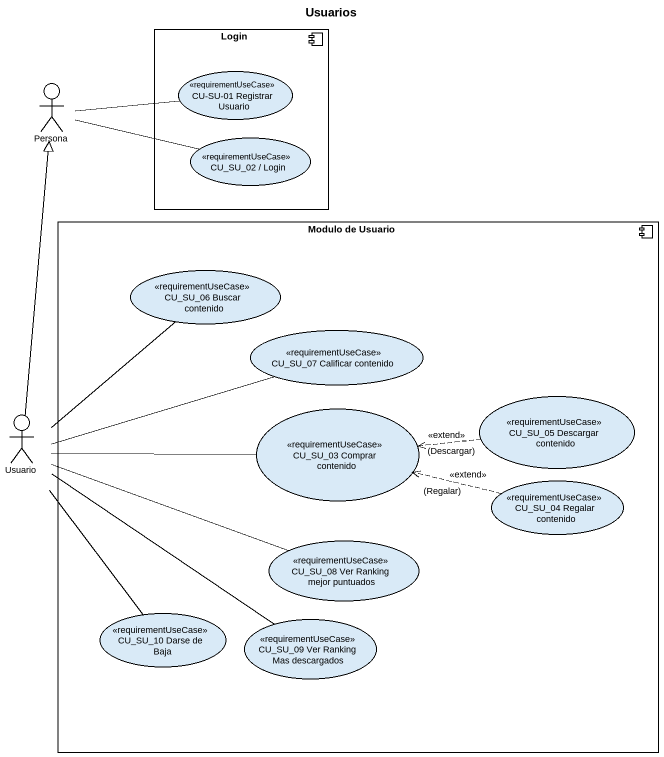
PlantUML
@startuml
title Usuarios
component Login {
  usecase "CU-SU-01 Registrar Usuario" as CU_SU_01_Registrar_Usuario <<requirementUseCase>>
  usecase "CU_SU_02 / Login" as CU_SU_02_Login <<requirementUseCase>>
}
actor Persona
component "Modulo de Usuario" as Modulo_de_Usuario {
  usecase "CU_SU_06 Buscar contenido" as CU_SU_06_Buscar_contenido <<requirementUseCase>>
  usecase "CU_SU_07 Calificar contenido" as CU_SU_07_Calificar_contenido <<requirementUseCase>>
  usecase "CU_SU_03 Comprar contenido" as CU_SU_03_Comprar_contenido <<requirementUseCase>>
  usecase "CU_SU_05 Descargar contenido" as CU_SU_05_Descargar_contenido <<requirementUseCase>>
  usecase "CU_SU_04 Regalar contenido" as CU_SU_04_Regalar_contenido <<requirementUseCase>>
  usecase "CU_SU_08 Ver Ranking mejor puntuados" as CU_SU_08_Ver_Ranking_mejor <<requirementUseCase>>
  usecase "CU_SU_10 Darse de Baja" as CU_SU_10_Darse_de_Baja <<requirementUseCase>>
  usecase "CU_SU_09 Ver Ranking Mas descargados" as CU_SU_09_Ver_Ranking_Mas <<requirementUseCase>>
}
actor Usuario
Persona -right- CU_SU_01_Registrar_Usuario
Persona -right- CU_SU_02_Login
Usuario -up-|> Persona
Usuario -up- CU_SU_06_Buscar_contenido
Usuario -right- CU_SU_07_Calificar_contenido
Usuario -right- CU_SU_03_Comprar_contenido
Usuario -right- CU_SU_08_Ver_Ranking_mejor
Usuario -- CU_SU_10_Darse_de_Baja
Usuario -- CU_SU_09_Ver_Ranking_Mas
CU_SU_05_Descargar_contenido .left.> CU_SU_03_Comprar_contenido : <<extend>>\n(Descargar)
CU_SU_04_Regalar_contenido .left.> CU_SU_03_Comprar_contenido : <<extend>>\n(Regalar)
@enduml
